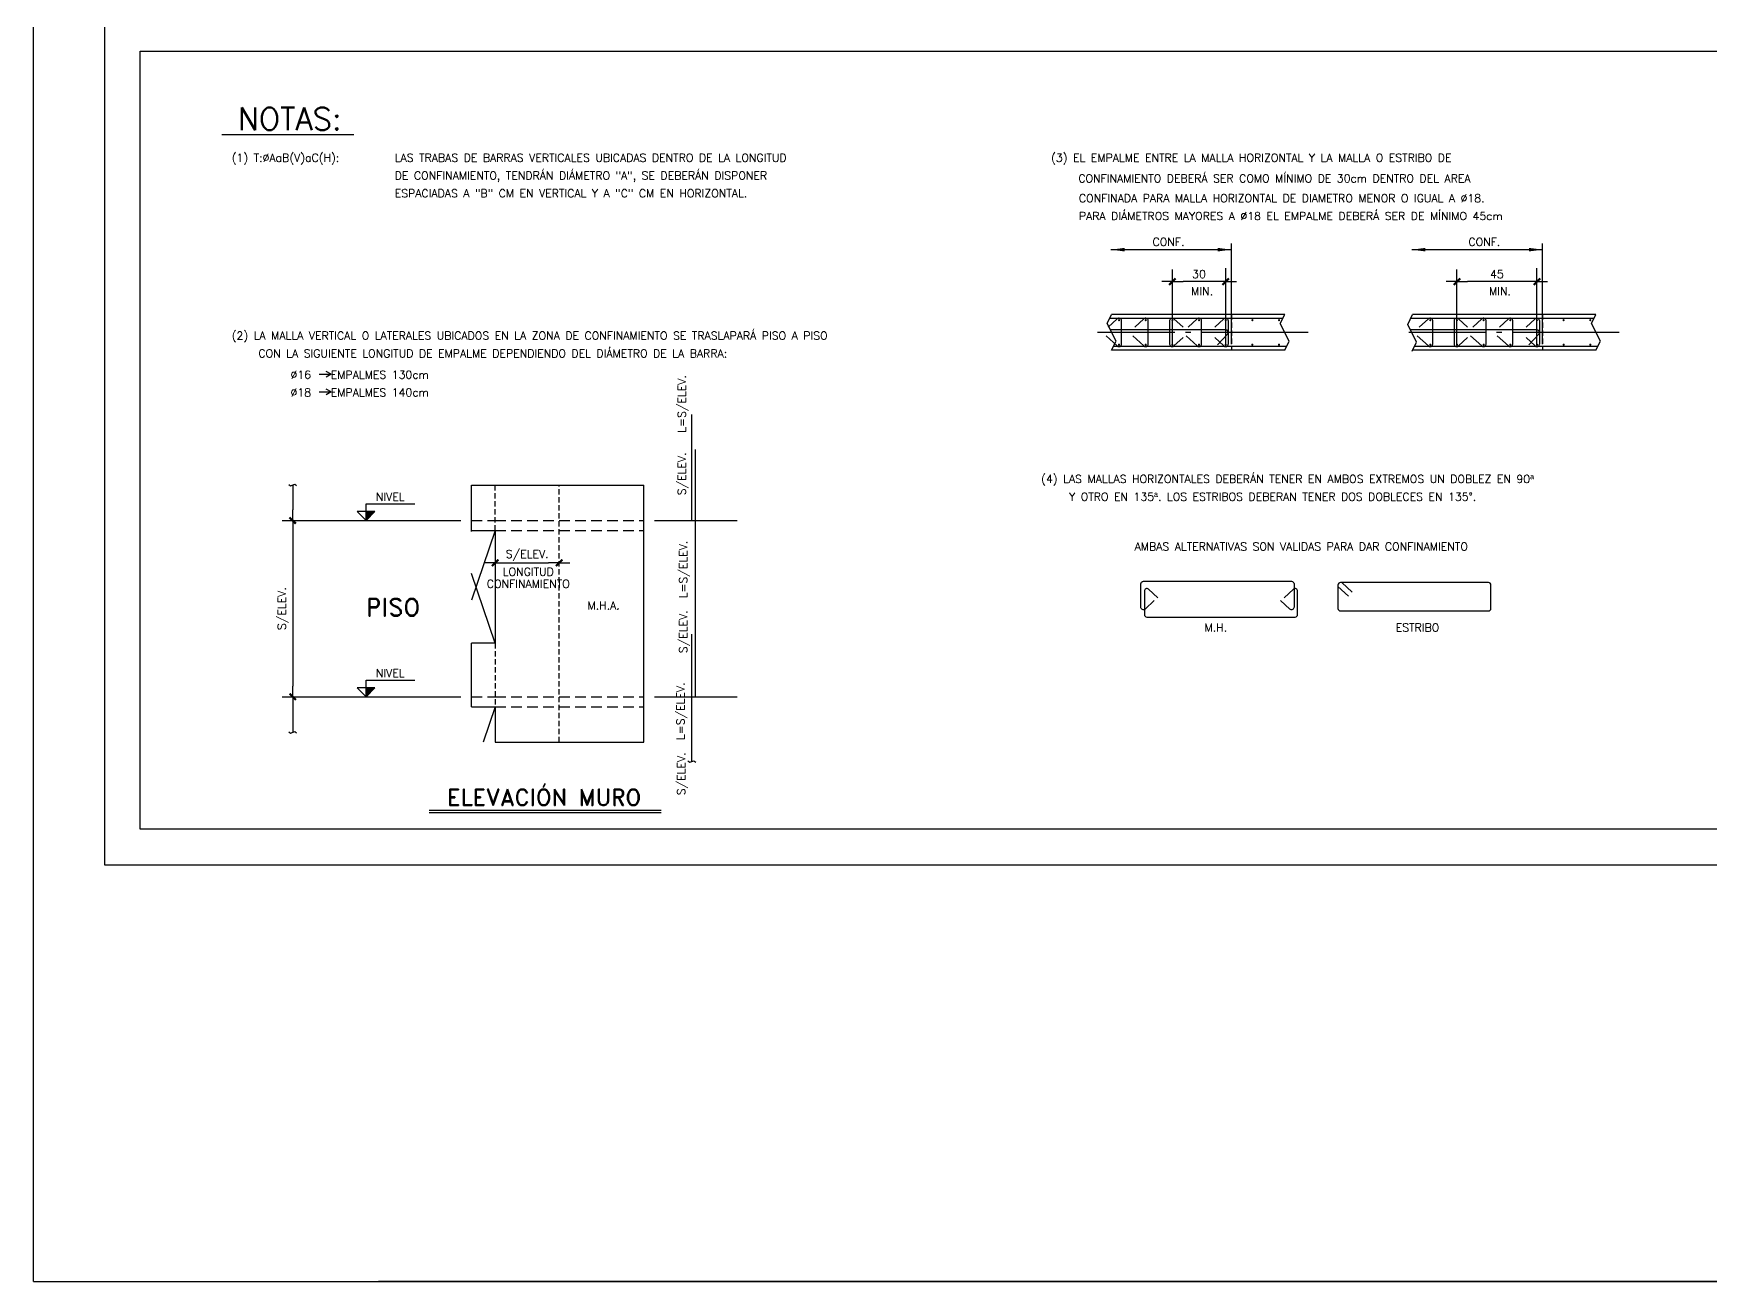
# Model space of a CAD drawing. Extents: x -11621 to 12069, y -2075 to 16129.
# Drawn here: x -58 to 2300, y 68 to 1824 of the extents above; entities that cross this region are included whole.
import ezdxf
from ezdxf.enums import TextEntityAlignment as Align

# ---------------------------------------------------------------- set-up
doc = ezdxf.new("R2010")
doc.units = 0
doc.header["$LTSCALE"] = 30
doc.header["$MEASUREMENT"] = 0
for name, pattern in [('DASHED', [0.75, 0.5, -0.25]), ('EJES', [12.5, 10, -1, 0.5, -1]), ('HIDDEN', [0.375, 0.25, -0.125])]:
    doc.linetypes.add(name, pattern=pattern)
doc.layers.get('0').update_dxf_attribs({"linetype": 'CONTINUOUS'})
for name, color, linetype in [('RLA-CONTORNOS', 3, 'CONTINUOUS'), ('RLA-CORTES', 5, 'CONTINUOUS'), ('RLA-FE', 7, 'CONTINUOUS'), ('RLA-FORMATO', 7, 'CONTINUOUS'), ('RLA-LINEA CONFINAMIENTO', 1, 'HIDDEN'), ('RLA-TEXTOS-FE', 9, 'CONTINUOUS'), ('RLA-TEXTOS2', 6, 'CONTINUOUS')]:
    doc.layers.add(name, color=color, linetype=linetype)
doc.styles.add('ROMAND', font='romand', dxfattribs={"height": 31.5})
doc.styles.add('ROMANS', font='romans.shx', dxfattribs={"height": 11.25})
doc.linetypes.add('ZIGZAG', pattern='A,0.0001,-0.2,[131,ltypeshp.shx,S=0.2,R=0,X=-0.2,Y=0],-0.4,[131,ltypeshp.shx,S=0.2,R=180,X=0.2,Y=0],-0.2', length=0.8001)
doc.dimstyles.new('ING50', dxfattribs={"dimscale": 50, "dimtxt": 0.27, "dimasz": 0.3, "dimexe": 0.3, "dimexo": 1, "dimgap": 0.1, "dimtad": 1, "dimdec": 1, "dimzin": 12, "dimdsep": 46, "dimtxsty": 'ROMANS', "dimblk1": 'TICK1', "dimblk2": 'TICK1', "dimsah": 1, "dimcen": 0.09, "dimse1": 1, "dimse2": 1, "dimclrd": 2, "dimclre": 1, "dimclrt": 3, "dimadec": 0, "dimazin": 0, "dimtfac": 1, "dimtdec": 1, "dimtix": 1, "dimtmove": 2, "dimatfit": 3, "dimldrblk": 'TICK1', "dimfxl": 1, "dimtolj": 1, "dimtzin": 12, "dimarcsym": 0})

# ---------------------------------------------------------------- blocks, each defined once
blk = doc.blocks.new('*U12')
at = {"layer": 'RLA-CORTES', "color": 2, "const_width": 1.5}
for points in [[(-0.7, 34.4, 1), (0.8, 34.4, 1)], [(-0.7, 0, 1), (0.8, 0, 1)]]:
    blk.add_lwpolyline(points, format="xyb", close=True, dxfattribs=at)
blk = doc.blocks.new('FLECHA')
at = {"color": 2}
blk.add_lwpolyline([(0, 0, 0, 5, 0), (19.2, 0, 5, 5, 0)], format="xyseb", dxfattribs=at)
blk = doc.blocks.new('TICK1')
at = {"color": 2}
for points in [[(0, 0), (-1, 0)], [(0, 0), (1, 0)]]:
    blk.add_lwpolyline(points, dxfattribs=at)
at = {"color": 2, "const_width": 0.2}
blk.add_lwpolyline([(-0.3, -0.3), (0.3, 0.3)], dxfattribs=at)
blk = doc.blocks.new('nivel-el')
at = {"linetype": 'Continuous'}
blk.add_hatch(color=1, dxfattribs=at).paths.add_polyline_path([(0, 0), (12.5, 12.5), (0, 12.5)])
at = {"color": 3}
blk.add_lwpolyline([(0, 0), (12.5, 12.5), (0, 12.5), (-12.5, 12.5), (0, 0), (0, 12.5), (0, 23.6), (68.4, 23.6)], dxfattribs=at)
at = {"color": 3, "style": 'ROMANS'}
blk.add_attdef('%%P0.00', text='', height=11.2, dxfattribs=at).set_placement((34, 27.7), align=Align.CENTER)
blk = doc.blocks.new('*D19')
at = {"layer": 'RLA-CORTES', "color": 2, "lineweight": -2, "transparency": 16777216}
blk.add_line((306.3, 1123.7), (306.3, 905.7), dxfattribs=at)
at = {"layer": 'RLA-CORTES', "color": 2, "lineweight": -2, "transparency": 16777216, "xscale": 15, "yscale": 15, "zscale": 15}
for p, rotation in [((306.3, 1138.7), 90), ((306.3, 890.7), 270)]:
    blk.add_blockref('TICK1', p, dxfattribs=dict(at, rotation=rotation))
at = {"layer": 'RLA-CORTES', "color": 3, "transparency": 16777216, "insert": (292.8, 1014.7), "char_height": 11.25, "attachment_point": 5, "rotation": 90, "style": 'ROMANS'}
blk.add_mtext('\\A1;S/ELEV.', dxfattribs=at)
blk = doc.blocks.new('*U17')
at = {"layer": 'RLA-FE'}
for p, q in [((0, 0), (0, 0)), ((0, 0), (266.2, 0)), ((266.2, 0), (316.2, 0)), ((316.2, 0), (348, 0)), ((348, 0), (348, 0))]:
    blk.add_line(p, q, dxfattribs=at)
at = {"layer": 'RLA-FE', "color": 3, "style": 'ROMANS', "flags": 8}
for tag, p in [('F=', (33.2, 11.5)), ('NUM', (47.6, 11.5))]:
    blk.add_attdef(tag, text='', height=11.2, dxfattribs=at).set_placement(p, align=Align.RIGHT)
at = {"layer": 'RLA-FE', "color": 3, "style": 'ROMANS'}
for tag, p, flags in [('PHI', (51.5, 11.7), 14), ('DIAM', (61.4, 11.5), 12), ('MINUS', (83.4, 11.5), 13), ('MARK', (96.8, 11.5), 13), ('TEXTO_FE1', (138.6, 11.5), 8), ('TEXTO_FE2', (206.2, 11.5), 8), ('TIPO', (172.8, -75.8), 13), ('NVECES', (158.9, -94.7), 13), ('NUMFE', (162.9, -114.5), 13), ('DESPLAZA', (30.3, -151.6), 13), ('CAPA', (171.1, -133.6), 13), ('ESPACIO', (36.4, -170), 13), ('CANT', (50.2, -188.8), 13)]:
    blk.add_attdef(tag, p, '', height=11.2, dxfattribs=dict(at, flags=flags))
blk = doc.blocks.new('*U22')
at = {"layer": 'RLA-FE'}
for p, q in [((0, 0), (0, 0)), ((0, 0), (67.2, 0)), ((67.2, 0), (117.2, 0)), ((117.2, 0), (149, 0)), ((149, 0), (149, 0))]:
    blk.add_line(p, q, dxfattribs=at)
at = {"layer": 'RLA-FE', "color": 3, "style": 'ROMANS'}
for tag, p, flags in [('NUMFE', (63.4, 130.8), 13), ('NVECES', (59.4, 111), 13), ('TIPO', (73.3, 92.1), 13), ('DIAM', (35.5, 18.2), 12), ('MINUS', (57.5, 18.2), 13), ('MARK', (70.9, 18.2), 13), ('TEXTO_FE1', (123.5, 18.2), 8), ('TEXTO_FE2', (216.7, 18.2), 8), ('PHI', (25.6, 7.3), 14), ('DESPLAZA', (30.3, -151.6), 13), ('CAPA', (71.6, -133.6), 13), ('ESPACIO', (36.4, -170), 13), ('CANT', (50.2, -188.8), 13)]:
    blk.add_attdef(tag, p, '', height=11.2, dxfattribs=dict(at, flags=flags))
at = {"layer": 'RLA-FE', "color": 3, "style": 'ROMANS', "flags": 8}
for tag, p in [('F=', (7.3, 18.2)), ('NUM', (21.7, 18.2))]:
    blk.add_attdef(tag, text='', height=11.2, dxfattribs=at).set_placement(p, align=Align.RIGHT)
blk = doc.blocks.new('*U21')
at = {"layer": 'RLA-FE'}
for p, q in [((0, 0), (0, 0)), ((0, 0), (97.2, 0)), ((97.2, 0), (147.2, 0)), ((147.2, 0), (179, 0)), ((179, 0), (179, 0))]:
    blk.add_line(p, q, dxfattribs=at)
at = {"layer": 'RLA-FE', "color": 3, "style": 'ROMANS', "flags": 8}
for tag, p in [('F=', (-75.7, 9.3)), ('NUM', (-61.3, 9.3))]:
    blk.add_attdef(tag, text='', height=11.2, dxfattribs=at).set_placement(p, align=Align.RIGHT)
at = {"layer": 'RLA-FE', "color": 3, "style": 'ROMANS'}
for tag, p, flags in [('PHI', (-57.4, 9.5), 14), ('DIAM', (-47.5, 9.3), 12), ('MINUS', (-25.5, 9.3), 13), ('MARK', (-12.1, 9.3), 13), ('TEXTO_FE1', (30.1, 10.2), 8), ('TEXTO_FE2', (140.5, 9.3), 8), ('TIPO', (88.3, -75.8), 13), ('NVECES', (74.4, -94.7), 13), ('NUMFE', (78.4, -114.5), 13), ('DESPLAZA', (30.3, -151.6), 13), ('CAPA', (86.6, -133.6), 13), ('ESPACIO', (36.4, -170), 13), ('CANT', (50.2, -188.8), 13)]:
    blk.add_attdef(tag, p, '', height=11.2, dxfattribs=dict(at, flags=flags))

msp = doc.modelspace()

# ---------------------------------------------------------------- linework, layer by layer
at = {"color": 5}
msp.add_line((206.9, 1681.76), (392.42, 1681.76), dxfattribs=at)
for p, q in [((1776.18, 1048), (1776.18, 1015)), ((1776.18, 1045.78), (1790.93, 1032.28)), ((1987.68, 1051.5), (1779.68, 1051.5)), ((1781.49, 1051.5), (1796.24, 1038)), ((1991.18, 1015), (1991.18, 1048)), ((1779.68, 1011.5), (1987.68, 1011.5))]:
    msp.add_line(p, q)
at = {"color": 6}
for p, q in [((498.19, 731.33), (824.39, 731.33)), ((498.19, 728), (824.39, 728))]:
    msp.add_line(p, q, dxfattribs=at)
for centre, start, end in [((1779.68, 1048), 90, 180), ((1987.68, 1048), 0, 90), ((1779.68, 1015), 180, 270), ((1987.68, 1015), 270, 0)]:
    msp.add_arc(centre, 3.5, start, end)
at = {"layer": 'RLA-CONTORNOS', "color": 1}
for p, q in [((1626.26, 1519.77), (1456.85, 1519.77)), ((2063.94, 1519.77), (1879.93, 1519.77)), ((591.09, 1124.66), (557.63, 1026.66)), ((591.09, 966.03), (557.63, 1064.03)), ((591.09, 876.66), (574.02, 826.66))]:
    msp.add_line(p, q, dxfattribs=at)
at = {"layer": 'RLA-CONTORNOS', "color": 2}
for p, q in [((1451.57, 1415.89), (1457.82, 1428.39)), ((1464.07, 1390.89), (1451.57, 1415.89)), ((1457.82, 1378.39), (1464.07, 1390.89)), ((606.09, 1079.03), (666.09, 1079.03))]:
    msp.add_line(p, q, dxfattribs=at)
at = {"layer": 'RLA-CONTORNOS'}
for p, q in [((557.63, 1124.66), (591.09, 1124.66)), ((591.09, 1124.66), (591.09, 966.03)), ((591.09, 966.03), (557.63, 966.03)), ((557.63, 876.66), (591.09, 876.66)), ((591.09, 876.66), (591.09, 826.66))]:
    msp.add_line(p, q, dxfattribs=at)
at = {"layer": 'RLA-CONTORNOS', "color": 2}
for points in [[(1701.22, 1378.39), (1707.47, 1390.89), (1694.97, 1415.89), (1701.22, 1428.39)], [(1880.53, 1377.18), (1886.78, 1389.68), (1874.28, 1414.68), (1881.13, 1428.39)], [(2138.9, 1378.39), (2145.15, 1390.89), (2132.65, 1415.89), (2138.9, 1428.39)]]:
    msp.add_lwpolyline(points, dxfattribs=at)
at = {"layer": 'RLA-CORTES', "color": 2}
for p, q in [((41.9, 4006.64), (41.9, 654.37)), ((1603.25, 1474.77), (1558.25, 1474.77)), ((2040.93, 1474.77), (1958.43, 1474.77)), ((1465.89, 1422.48), (1452.89, 1410.58)), ((1471.75, 1386.9), (1471.75, 1419.9)), ((1503.39, 1422.48), (1490.39, 1410.58)), ((1509.25, 1386.9), (1509.25, 1419.9)), ((1539.45, 1419.89), (1539.45, 1386.89)), ((1545.32, 1422.47), (1558.31, 1410.58)), ((1578.39, 1422.48), (1565.39, 1410.58)), ((1584.25, 1386.9), (1584.25, 1419.9)), ((1615.89, 1422.47), (1602.89, 1410.58)), ((1621.75, 1419.89), (1621.75, 1386.89)), ((1903.57, 1422.48), (1890.57, 1410.58)), ((1909.43, 1386.9), (1909.43, 1419.9)), ((1939.63, 1419.89), (1939.63, 1386.89)), ((1945.5, 1422.47), (1958.49, 1410.58)), ((1978.57, 1422.48), (1965.57, 1410.58)), ((1984.43, 1386.9), (1984.43, 1419.9)), ((2016.07, 1422.48), (2003.07, 1410.58)), ((2021.93, 1386.9), (2021.93, 1419.9)), ((2053.57, 1422.47), (2040.57, 1410.58)), ((2059.43, 1419.89), (2059.43, 1386.89)), ((1449.97, 1398.76), (1465.89, 1384.31)), ((1618.25, 1406.89), (1456.07, 1406.89)), ((1487.47, 1398.76), (1503.39, 1384.31)), ((1545.32, 1384.31), (1558.31, 1396.2)), ((1562.47, 1398.76), (1578.39, 1384.31)), ((1615.89, 1384.31), (1602.89, 1396.2)), ((1606.8, 1385.7), (1620.83, 1401.03)), ((2055.93, 1406.89), (1878.18, 1406.89)), ((1887.65, 1398.76), (1903.57, 1384.31)), ((1945.5, 1384.31), (1958.49, 1396.2)), ((1962.65, 1398.76), (1978.57, 1384.31)), ((2000.15, 1398.76), (2016.07, 1384.31)), ((2053.57, 1384.31), (2040.57, 1396.2)), ((2044.48, 1385.7), (2058.51, 1401.03)), ((306.33, 1188.66), (306.33, 1153.66)), ((306.33, 875.66), (306.33, 840.66)), ((41.9, 654.37), (4656.16, 654.37))]:
    msp.add_line(p, q, dxfattribs=at)
at = {"layer": 'RLA-CORTES', "color": 1}
for p, q in [((1626.26, 1386.89), (1626.26, 1528.66)), ((2063.94, 1386.89), (2063.94, 1528.66)), ((1543.25, 1386.19), (1543.25, 1491.87)), ((1618.25, 1386.89), (1618.25, 1493.52)), ((1943.43, 1386.19), (1943.43, 1491.87)), ((2055.93, 1386.89), (2055.93, 1493.52)), ((291.33, 1138.66), (542.63, 1138.66)), ((815.13, 1138.66), (931.5, 1138.66)), ((291.33, 890.66), (542.63, 890.66)), ((815.13, 890.66), (931.5, 890.66))]:
    msp.add_line(p, q, dxfattribs=at)
at = {"layer": 'RLA-CORTES'}
for p, q in [((1701.22, 1428.39), (1457.82, 1428.39)), ((2138.9, 1428.39), (1881.13, 1428.39)), ((1701.22, 1378.39), (1457.82, 1378.39)), ((2138.9, 1378.39), (1881.13, 1378.39))]:
    msp.add_line(p, q, dxfattribs=at)
at = {"layer": 'RLA-CORTES', "color": 1, "linetype": 'HIDDEN'}
for p, q in [((1626.26, 1428.39), (1626.26, 1378.39)), ((2063.94, 1428.39), (2063.94, 1378.39))]:
    msp.add_line(p, q, dxfattribs=at)
at = {"layer": 'RLA-CORTES', "color": 1, "linetype": 'EJES', "ltscale": 0.5}
for p, q in [((1734.08, 1403.39), (1438, 1403.39)), ((2171.76, 1403.39), (1875.68, 1403.39))]:
    msp.add_line(p, q, dxfattribs=at)
at = {"layer": 'RLA-CORTES', "color": 1, "linetype": 'ZIGZAG'}
for p, q in [((557.63, 1188.66), (800.13, 1188.66)), ((557.63, 1123.4), (557.63, 1188.66)), ((800.13, 826.66), (800.13, 1188.66)), ((557.63, 876.66), (557.63, 966.03)), ((591.09, 826.66), (800.13, 826.66))]:
    msp.add_line(p, q, dxfattribs=at)
at = {"layer": 'RLA-CORTES', "color": 2, "linetype": 'DASHED'}
for p, q in [((557.63, 1138.66), (591.09, 1138.66)), ((591.09, 1138.66), (800.13, 1138.66)), ((591.09, 1124.66), (800.13, 1124.66)), ((557.63, 890.66), (591.09, 890.66)), ((591.09, 890.66), (800.13, 890.66)), ((591.09, 876.66), (800.13, 876.66))]:
    msp.add_line(p, q, dxfattribs=at)
at = {"layer": 'RLA-CORTES', "color": 2}
msp.add_lwpolyline([(91.9, 1798.87), (4606.16, 1798.87), (4606.16, 704.37), (91.9, 704.37)], close=True, dxfattribs=at)
at = {"layer": 'RLA-CORTES', "color": 2, "const_width": 1.5}
for points in [[(1617.5, 1420.59, 1), (1619, 1420.59, 1)], [(1617.5, 1403.39, 1), (1619, 1403.39, 1)], [(2055.18, 1403.39, 1), (2056.68, 1403.39, 1)], [(1617.5, 1386.19, 1), (1619, 1386.19, 1)]]:
    msp.add_lwpolyline(points, format="xyb", close=True, dxfattribs=at)
at = {"layer": 'RLA-CORTES', "color": 2, "elevation": 0}
for points in [[(300.83, 1189.45), (303.38, 1187.68), (309.27, 1189.64), (311.82, 1187.87)], [(300.83, 841.45), (303.38, 839.68), (309.27, 841.64), (311.82, 839.87)]]:
    msp.add_lwpolyline(points, dxfattribs=at)
at = {"layer": 'RLA-CORTES', "color": 2}
msp.add_lwpolyline([(862.1, 800.38), (864.65, 798.61), (870.54, 800.57), (873.09, 798.8)], dxfattribs=at)
for centre, start, end in [((1468.25, 1419.9), 0, 132.47026), ((1505.75, 1419.9), 0, 132.47026), ((1542.95, 1419.89), 47.52931, 180), ((1580.75, 1419.9), 0, 132.47026), ((1618.25, 1419.89), 0, 132.47069), ((1905.93, 1419.9), 0, 132.47026), ((1943.13, 1419.89), 47.52931, 180), ((1980.93, 1419.9), 0, 132.47026), ((2018.43, 1419.9), 0, 132.47026), ((2055.93, 1419.89), 0, 132.47069), ((1618.25, 1403.39), 317.52974, 90), ((2055.93, 1403.39), 317.52974, 90), ((1468.25, 1386.9), 227.52974, 0), ((1505.75, 1386.9), 227.52974, 0), ((1542.95, 1386.89), 180, 312.47026), ((1580.75, 1386.9), 227.52974, 0), ((1618.25, 1386.89), 227.52974, 0), ((1905.93, 1386.9), 227.52974, 0), ((1943.13, 1386.89), 180, 312.47026), ((1980.93, 1386.9), 227.52974, 0), ((2018.43, 1386.9), 227.52974, 0), ((2055.93, 1386.89), 227.52974, 0)]:
    msp.add_arc(centre, 3.5, start, end, dxfattribs=at)
at = {"layer": 'RLA-FE', "color": 2}
for p, q in [((1455.32, 1423.39), (1698.72, 1423.39)), ((1878.63, 1423.39), (2136.4, 1423.39)), ((1703.72, 1383.39), (1460.32, 1383.39)), ((2141.4, 1383.39), (1883.63, 1383.39))]:
    msp.add_line(p, q, dxfattribs=at)
at = {"layer": 'RLA-FE'}
for points in [[(1517.85, 1026), (1504.86, 1014.11, -0.6523287), (1499, 1016.69), (1499, 1049.69, -0.4142136), (1502.5, 1053.19), (1710.84, 1053.19, -0.4142136), (1714.34, 1049.69), (1714.34, 1016.69, -0.6523287), (1708.47, 1014.11), (1695.48, 1026)], [(1522.85, 1030.09), (1509.86, 1041.98, 0.6523287), (1504, 1039.4), (1504, 1006.4, 0.4142136), (1507.5, 1002.9), (1715.84, 1002.9, 0.4142136), (1719.34, 1006.4), (1719.34, 1039.4, 0.6523287), (1713.47, 1041.98), (1700.48, 1030.09)]]:
    msp.add_lwpolyline(points, format="xyb", dxfattribs=at)
at = {"layer": 'RLA-FORMATO', "color": 6, "linetype": 'Continuous'}
for p, q in [((-58.1, 68.1), (-58.1, 4123.1)), ((-58.1, 68.1), (5686.9, 68.1)), ((5686.9, 68.1), (426.9, 68.1))]:
    msp.add_line(p, q, dxfattribs=at)
at = {"layer": 'RLA-LINEA CONFINAMIENTO'}
for p, q in [((591.09, 1124.66), (591.09, 1188.66)), ((681.09, 826.66), (681.09, 1188.66)), ((591.09, 966.03), (591.09, 876.66))]:
    msp.add_line(p, q, dxfattribs=at)
at = {"layer": 'RLA-TEXTOS-FE', "color": 9}
for points in [[(343.54, 1344.54), (360.49, 1344.54)], [(360.49, 1344.54), (353.55, 1348.55)], [(360.49, 1344.54), (353.55, 1340.54)], [(360.49, 1319.54), (353.55, 1323.55)], [(343.54, 1319.54), (360.49, 1319.54)], [(360.49, 1319.54), (353.55, 1315.54)]]:
    msp.add_lwpolyline(points, dxfattribs=at)

# ---------------------------------------------------------------- block references
at = {"layer": 'RLA-CONTORNOS', "color": 1, "xscale": -1, "rotation": 180}
for p in [(1456.85, 1519.77), (1879.93, 1519.77)]:
    msp.add_blockref('FLECHA', p, dxfattribs=at)
at = {"layer": 'RLA-CONTORNOS', "color": 1, "rotation": 180}
for p in [(1626.26, 1519.77), (2063.94, 1519.77)]:
    msp.add_blockref('FLECHA', p, dxfattribs=at)
at = {"layer": 'RLA-CONTORNOS', "color": 2, "xscale": 15, "yscale": 15, "zscale": 15, "rotation": 180}
msp.add_blockref('TICK1', (591.09, 1079.03), dxfattribs=at)
at = {"layer": 'RLA-CONTORNOS', "color": 2, "xscale": 15, "yscale": 15, "zscale": 15}
msp.add_blockref('TICK1', (681.09, 1079.03), dxfattribs=at)
at = {"layer": 'RLA-CORTES', "color": 2, "xscale": 15, "yscale": 15, "zscale": 15}
for p, rotation in [((1543.25, 1474.77), 180), ((1943.43, 1474.77), 180), ((306.33, 1138.66), 270), ((306.33, 890.66), 90)]:
    msp.add_blockref('TICK1', p, dxfattribs=dict(at, rotation=rotation))
for p in [(1618.25, 1474.77), (2055.93, 1474.77)]:
    msp.add_blockref('TICK1', p, dxfattribs=at)
at = {"layer": 'RLA-CORTES'}
ref = msp.add_blockref('*U22', (867.59, 1138.66), dxfattribs=dict(at, rotation=90))
ref.add_attrib('DIAM', 'S/ELEV.', (859, 1174.14), dxfattribs={"layer": 'RLA-FE', "color": 3, "height": 11.25, "rotation": 90, "style": 'ROMANS'})
ref.add_attrib('TEXTO_FE1', 'L=S/ELEV.', (859, 1262.2), dxfattribs={"layer": 'RLA-FE', "color": 3, "height": 11.25, "rotation": 90, "style": 'ROMANS'})
ref = msp.add_blockref('*U17', (872.59, 890.66), dxfattribs=dict(at, rotation=90))
ref.add_attrib('DIAM', 'S/ELEV.', (861.1, 952.04), dxfattribs={"layer": 'RLA-FE', "color": 3, "height": 11.25, "rotation": 90, "style": 'ROMANS'})
ref.add_attrib('TEXTO_FE1', 'L=S/ELEV.', (861.1, 1029.29), dxfattribs={"layer": 'RLA-FE', "color": 3, "height": 11.25, "rotation": 90, "style": 'ROMANS'})
for p in [(409.52, 1138.66, 0), (409.52, 890.66, 0)]:
    msp.add_blockref('nivel-el', p, dxfattribs=at).add_auto_attribs({'%%P0.00': 'NIVEL'})
ref = msp.add_blockref('*U21', (867.59, 799.66), dxfattribs=dict(at, rotation=90))
ref.add_attrib('DIAM', 'S/ELEV.', (858.27, 752.14), dxfattribs={"layer": 'RLA-FE', "color": 3, "height": 11.25, "rotation": 90, "style": 'ROMANS'})
ref.add_attrib('TEXTO_FE1', 'L=S/ELEV.', (857.43, 829.79), dxfattribs={"layer": 'RLA-FE', "color": 3, "height": 11.25, "rotation": 90, "style": 'ROMANS'})
at = {"layer": 'RLA-FE'}
for p in [(1468.25, 1386.19), (1505.75, 1386.19), (1543.25, 1386.19), (1580.75, 1386.19), (1655.75, 1386.19), (1693.25, 1386.19), (1905.93, 1386.19), (1943.43, 1386.19), (1980.93, 1386.19), (2018.43, 1386.19), (2055.93, 1386.19), (2093.43, 1386.19), (2130.93, 1386.19)]:
    msp.add_blockref('*U12', p, dxfattribs=at)

# ---------------------------------------------------------------- texts
at = {"color": 6, "style": 'ROMAND'}
msp.add_text('ELEVACIÓN MURO', height=23.3333, dxfattribs=at).set_placement((659.81, 737.59), align=Align.CENTER)
at = {"layer": 'RLA-CONTORNOS', "color": 3, "insert": (636.09, 1089.66), "char_height": 11.25, "attachment_point": 5, "style": 'ROMANS'}
msp.add_mtext('\\A1;S/ELEV.', dxfattribs=at)
at = {"layer": 'RLA-CORTES', "color": 9, "style": 'ROMANS'}
for s, p in [('LONGITUD', (637.59, 1061.03)), ('CONFINAMIENTO', (637.59, 1044.03)), ('M.H.A. ', (747.36, 1013.68))]:
    msp.add_text(s, height=11.25, dxfattribs=at).set_placement(p, align=Align.CENTER)
at = {"layer": 'RLA-CORTES', "color": 5, "style": 'ROMAND'}
msp.add_text('PISO', height=25, dxfattribs=at).set_placement((447.6, 1016.66, 0), align=Align.MIDDLE)
at = {"layer": 'RLA-CORTES', "color": 3, "char_height": 11.25, "attachment_point": 5, "style": 'ROMANS'}
for s, insert in [('\\A1;30', (1580.75, 1485.39)), ('\\A1;45', (1999.68, 1485.39)), ('\\A1;MIN.', (1585.09, 1461.25)), ('\\A1;MIN.', (2004.02, 1461.25))]:
    msp.add_mtext(s, dxfattribs=dict(at, insert=insert))
at = {"layer": 'RLA-TEXTOS-FE', "color": 9, "style": 'ROMANS'}
for s, p in [('(1) T:%%CAaB(V)aC(H):', (220.56, 1643.41)), ('LAS TRABAS DE BARRAS VERTICALES UBICADAS DENTRO DE LA LONGITUD', (449.82, 1643.41)), ('(3) EL EMPALME ENTRE LA MALLA HORIZONTAL Y LA MALLA O ESTRIBO DE ', (1372.71, 1643.41)), ('DE CONFINAMIENTO, TENDRÁN DIÁMETRO "A", SE DEBERÁN DISPONER  ', (449.82, 1618.41)), ('CONFINAMIENTO DEBERÁ SER COMO MÍNIMO DE 30cm DENTRO DEL AREA ', (1411.03, 1614.33)), ('ESPACIADAS A "B" CM EN VERTICAL Y A "C" CM EN HORIZONTAL. ', (449.82, 1593.41)), ('CONFINADA PARA MALLA HORIZONTAL DE DIAMETRO MENOR O IGUAL A %%C18.', (1411.88, 1586.51)), ('PARA DIÁMETROS MAYORES A %%C18 EL EMPALME DEBERÁ SER DE MÍNIMO 45cm', (1411.88, 1561.51)), ('CONF.', (1515.42, 1525.09)), ('CONF.', (1959.62, 1525.09)), ('(2) LA MALLA VERTICAL O LATERALES UBICADOS EN LA ZONA DE CONFINAMIENTO SE TRASLAPARÁ PISO A PISO', (220.56, 1393.19)), ('CON LA SIGUIENTE LONGITUD DE EMPALME DEPENDIENDO DEL DIÁMETRO DE LA BARRA:', (258.12, 1368.19)), ('%%C16   EMPALMES 130cm', (303.21, 1338.25)), ('%%C18   EMPALMES 140cm', (303.21, 1313.25)), ('(4) LAS MALLAS HORIZONTALES DEBERÁN TENER EN AMBOS EXTREMOS UN DOBLEZ EN 90ª', (1358.84, 1191.53)), ('Y OTRO EN 135ª. LOS ESTRIBOS DEBERAN TENER DOS DOBLECES EN 135°.', (1398.02, 1166.53)), ('AMBAS ALTERNATIVAS SON VALIDAS PARA DAR CONFINAMIENTO', (1490.17, 1096.44))]:
    msp.add_text(s, height=11.25, dxfattribs=at).set_placement(p)
for s, p in [('M.H.', (1604.39, 982.5)), ('ESTRIBO', (1888.05, 982.5))]:
    msp.add_text(s, height=11.25, dxfattribs=at).set_placement(p, align=Align.CENTER)
at = {"layer": 'RLA-TEXTOS2', "color": 5, "style": 'ROMANS'}
msp.add_text('NOTAS:', height=31.5, dxfattribs=at).set_placement((302.13, 1688.12), align=Align.CENTER)

# ---------------------------------------------------------------- dimensions: what is measured, and where the dimension line sits
at = {"layer": 'RLA-CORTES'}
dim = msp.add_linear_dim(base=(306.33, 890.66), p1=(306.33, 1138.66, -24428), p2=(306.33, 890.66, -24428), angle=90, text='S/ELEV.', dimstyle='ING50', dxfattribs=at)
dim.commit()
dim.dimension.update_dxf_attribs({"geometry": '*D19', "text_midpoint": (292.76, 1014.66)})

doc.saveas('drawing.dxf')
